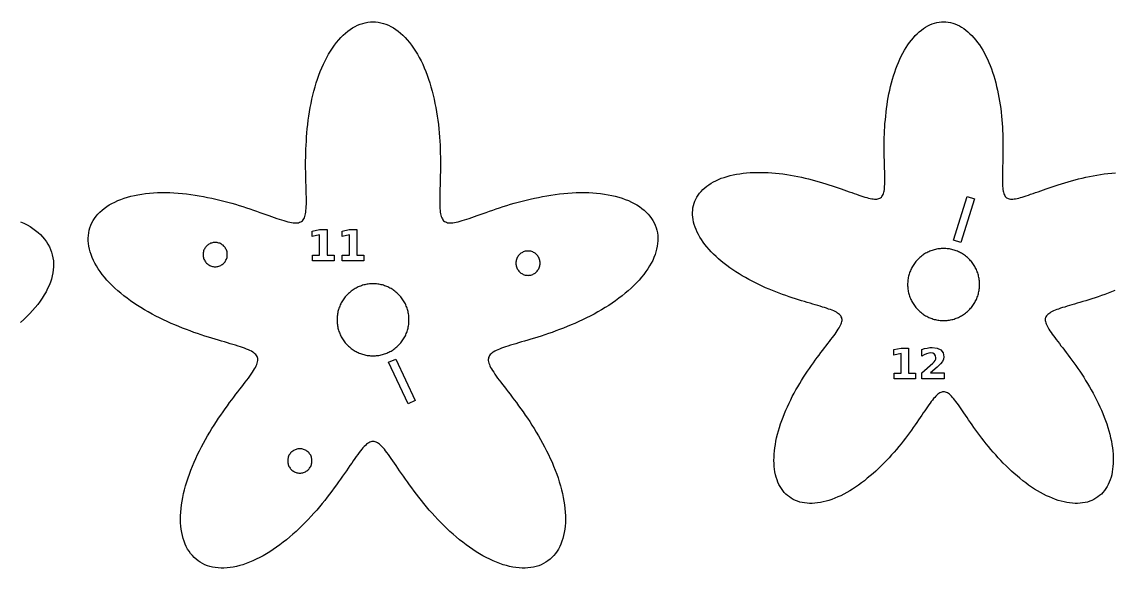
# Model space of a CAD drawing. Header units: millimetres. Extents: x 0 to 479, y 10 to 280.
# Drawn here: x 248.2 to 374.2, y 97.9 to 160.9 of the extents above; entities that cross this region are included whole.
import ezdxf

# ---------------------------------------------------------------- set-up
doc = ezdxf.new("R2010")
doc.units = ezdxf.units.MM
doc.layers.add('CUT', color=1, linetype='Continuous')
doc.layers.add('ENGRAVE', color=7, linetype='Continuous')

msp = doc.modelspace()

# ---------------------------------------------------------------- linework, layer by layer
at = {"layer": 'CUT'}
for points in [[(311.97, 126.12), (311.53, 125.93), (311.09, 125.74), (310.64, 125.57), (310.2, 125.4), (309.77, 125.24), (309.34, 125.08), (308.91, 124.93), (308.49, 124.79), (308.08, 124.66), (307.68, 124.53), (307.29, 124.41), (306.9, 124.29), (306.53, 124.18), (306.16, 124.07), (305.81, 123.97), (305.47, 123.87), (305.15, 123.77), (304.83, 123.68), (304.54, 123.59), (304.25, 123.5), (303.98, 123.41), (303.73, 123.33), (303.5, 123.24), (303.28, 123.16), (303.07, 123.07), (302.89, 122.99), (302.72, 122.9), (302.56, 122.81), (302.43, 122.71), (302.31, 122.62), (302.21, 122.52), (302.13, 122.42), (302.07, 122.31), (302.02, 122.19), (301.99, 122.07), (301.98, 121.95), (301.98, 121.82), (302.01, 121.68), (302.04, 121.53), (302.1, 121.38), (302.17, 121.21), (302.25, 121.04), (302.35, 120.86), (302.47, 120.68), (302.6, 120.48), (302.74, 120.27), (302.89, 120.05), (303.06, 119.82), (303.24, 119.59), (303.42, 119.34), (303.62, 119.08), (303.83, 118.81), (304.05, 118.53), (304.27, 118.24), (304.5, 117.94), (304.74, 117.63), (304.98, 117.31), (305.23, 116.98), (305.48, 116.63), (305.73, 116.28), (305.99, 115.92), (306.24, 115.55), (306.5, 115.18), (306.76, 114.79), (307.01, 114.39), (307.27, 113.99), (307.52, 113.58), (307.76, 113.17), (308.01, 112.74), (308.24, 112.31), (308.48, 111.88), (308.7, 111.44), (308.92, 111), (309.13, 110.56), (309.33, 110.11), (309.52, 109.66), (309.7, 109.2), (309.87, 108.75), (310.02, 108.3), (310.17, 107.85), (310.3, 107.4), (310.43, 106.95), (310.53, 106.51), (310.63, 106.06), (310.71, 105.63), (310.77, 105.2), (310.82, 104.77), (310.86, 104.35), (310.88, 103.94), (310.88, 103.54), (310.87, 103.14), (310.85, 102.76), (310.8, 102.39), (310.75, 102.02), (310.67, 101.67), (310.58, 101.33), (310.48, 101.01), (310.36, 100.69), (310.22, 100.4), (310.07, 100.11), (309.91, 99.85), (309.73, 99.59), (309.53, 99.36), (309.32, 99.14), (309.1, 98.94), (308.86, 98.75), (308.62, 98.58), (308.35, 98.43), (308.08, 98.3), (307.8, 98.19), (307.5, 98.1), (307.19, 98.02), (306.88, 97.97), (306.55, 97.93), (306.22, 97.91), (305.88, 97.91), (305.53, 97.93), (305.17, 97.97), (304.81, 98.03), (304.44, 98.1), (304.07, 98.2), (303.69, 98.31), (303.31, 98.44), (302.92, 98.59), (302.53, 98.75), (302.14, 98.93), (301.75, 99.12), (301.36, 99.33), (300.97, 99.56), (300.58, 99.8), (300.19, 100.05), (299.81, 100.32), (299.42, 100.6), (299.04, 100.89), (298.66, 101.19), (298.29, 101.5), (297.92, 101.82), (297.56, 102.15), (297.2, 102.49), (296.84, 102.83), (296.5, 103.18), (296.16, 103.53), (295.82, 103.89), (295.49, 104.25), (295.17, 104.61), (294.86, 104.98), (294.56, 105.35), (294.26, 105.71), (293.97, 106.07), (293.69, 106.44), (293.42, 106.79), (293.16, 107.15), (292.9, 107.5), (292.66, 107.84), (292.42, 108.18), (292.19, 108.51), (291.96, 108.83), (291.75, 109.14), (291.54, 109.45), (291.34, 109.74), (291.15, 110.02), (290.97, 110.29), (290.79, 110.54), (290.62, 110.78), (290.45, 111.01), (290.29, 111.23), (290.14, 111.43), (289.99, 111.61), (289.84, 111.78), (289.7, 111.93), (289.57, 112.06), (289.44, 112.18), (289.31, 112.28), (289.18, 112.36), (289.05, 112.42), (288.93, 112.47), (288.81, 112.49), (288.68, 112.5), (288.56, 112.49), (288.44, 112.47), (288.31, 112.42), (288.19, 112.36), (288.06, 112.28), (287.93, 112.18), (287.8, 112.06), (287.66, 111.93), (287.52, 111.78), (287.38, 111.61), (287.23, 111.43), (287.08, 111.23), (286.92, 111.01), (286.75, 110.78), (286.58, 110.54), (286.4, 110.29), (286.22, 110.02), (286.02, 109.74), (285.83, 109.45), (285.62, 109.14), (285.4, 108.83), (285.18, 108.51), (284.95, 108.18), (284.71, 107.84), (284.47, 107.5), (284.21, 107.15), (283.95, 106.79), (283.67, 106.44), (283.39, 106.07), (283.11, 105.71), (282.81, 105.35), (282.51, 104.98), (282.19, 104.61), (281.87, 104.25), (281.55, 103.89), (281.21, 103.53), (280.87, 103.18), (280.52, 102.83), (280.17, 102.49), (279.81, 102.15), (279.45, 101.82), (279.08, 101.5), (278.7, 101.19), (278.33, 100.89), (277.94, 100.6), (277.56, 100.32), (277.17, 100.05), (276.78, 99.8), (276.39, 99.56), (276, 99.33), (275.61, 99.12), (275.22, 98.93), (274.83, 98.75), (274.45, 98.59), (274.06, 98.44), (273.68, 98.31), (273.3, 98.2), (272.93, 98.1), (272.56, 98.03), (272.2, 97.97), (271.84, 97.93), (271.49, 97.91), (271.15, 97.91), (270.81, 97.93), (270.49, 97.97), (270.17, 98.02), (269.87, 98.1), (269.57, 98.19), (269.29, 98.3), (269.01, 98.43), (268.75, 98.58), (268.5, 98.75), (268.27, 98.94), (268.04, 99.14), (267.84, 99.36), (267.64, 99.59), (267.46, 99.85), (267.3, 100.11), (267.14, 100.4), (267.01, 100.69), (266.89, 101.01), (266.78, 101.33), (266.69, 101.67), (266.62, 102.02), (266.56, 102.39), (266.52, 102.76), (266.49, 103.14), (266.48, 103.54), (266.49, 103.94), (266.51, 104.35), (266.55, 104.77), (266.6, 105.2), (266.66, 105.63), (266.74, 106.06), (266.83, 106.51), (266.94, 106.95), (267.06, 107.4), (267.2, 107.85), (267.34, 108.3), (267.5, 108.75), (267.67, 109.2), (267.85, 109.66), (268.04, 110.11), (268.24, 110.56), (268.45, 111), (268.67, 111.44), (268.89, 111.88), (269.12, 112.31), (269.36, 112.74), (269.6, 113.17), (269.85, 113.58), (270.1, 113.99), (270.35, 114.39), (270.61, 114.79), (270.87, 115.18), (271.12, 115.55), (271.38, 115.92), (271.64, 116.28), (271.89, 116.63), (272.14, 116.98), (272.39, 117.31), (272.63, 117.63), (272.87, 117.94), (273.1, 118.24), (273.32, 118.53), (273.54, 118.81), (273.75, 119.08), (273.94, 119.34), (274.13, 119.59), (274.31, 119.82), (274.48, 120.05), (274.63, 120.27), (274.77, 120.48), (274.9, 120.68), (275.01, 120.86), (275.11, 121.04), (275.2, 121.21), (275.27, 121.38), (275.32, 121.53), (275.36, 121.68), (275.38, 121.82), (275.39, 121.95), (275.38, 122.07), (275.35, 122.19), (275.3, 122.31), (275.24, 122.42), (275.15, 122.52), (275.06, 122.62), (274.94, 122.71), (274.8, 122.81), (274.65, 122.9), (274.48, 122.99), (274.3, 123.07), (274.09, 123.16), (273.87, 123.24), (273.64, 123.33), (273.38, 123.41), (273.12, 123.5), (272.83, 123.59), (272.53, 123.68), (272.22, 123.77), (271.9, 123.87), (271.56, 123.97), (271.2, 124.07), (270.84, 124.18), (270.47, 124.29), (270.08, 124.41), (269.69, 124.53), (269.28, 124.66), (268.87, 124.79), (268.45, 124.93), (268.03, 125.08), (267.6, 125.24), (267.16, 125.4), (266.72, 125.57), (266.28, 125.74), (265.84, 125.93), (265.39, 126.12), (264.95, 126.32), (264.51, 126.53), (264.06, 126.74), (263.62, 126.96), (263.19, 127.19), (262.76, 127.43), (262.33, 127.68), (261.91, 127.93), (261.5, 128.19), (261.1, 128.46), (260.71, 128.73), (260.32, 129.01), (259.95, 129.29), (259.59, 129.58), (259.24, 129.88), (258.9, 130.18), (258.58, 130.49), (258.28, 130.8), (257.99, 131.11), (257.71, 131.43), (257.45, 131.75), (257.21, 132.08), (256.99, 132.4), (256.78, 132.73), (256.6, 133.05), (256.43, 133.38), (256.28, 133.71), (256.16, 134.04), (256.05, 134.36), (255.96, 134.68), (255.9, 135.01), (255.85, 135.32), (255.83, 135.64), (255.83, 135.95), (255.85, 136.25), (255.89, 136.55), (255.95, 136.85), (256.03, 137.14), (256.13, 137.42), (256.26, 137.69), (256.4, 137.96), (256.57, 138.22), (256.75, 138.47), (256.95, 138.71), (257.18, 138.94), (257.42, 139.16), (257.68, 139.37), (257.96, 139.57), (258.25, 139.76), (258.56, 139.94), (258.89, 140.1), (259.23, 140.26), (259.59, 140.4), (259.96, 140.54), (260.35, 140.66), (260.74, 140.76), (261.15, 140.86), (261.57, 140.94), (262, 141.01), (262.44, 141.07), (262.89, 141.12), (263.35, 141.15), (263.81, 141.18), (264.28, 141.19), (264.75, 141.19), (265.23, 141.18), (265.72, 141.16), (266.2, 141.13), (266.69, 141.08), (267.18, 141.03), (267.67, 140.97), (268.15, 140.9), (268.64, 140.82), (269.12, 140.74), (269.6, 140.64), (270.08, 140.54), (270.55, 140.44), (271.02, 140.33), (271.48, 140.21), (271.94, 140.09), (272.38, 139.96), (272.82, 139.84), (273.25, 139.71), (273.68, 139.57), (274.09, 139.44), (274.49, 139.31), (274.88, 139.17), (275.26, 139.04), (275.63, 138.91), (275.99, 138.79), (276.33, 138.66), (276.66, 138.55), (276.98, 138.43), (277.29, 138.32), (277.59, 138.22), (277.87, 138.13), (278.14, 138.04), (278.39, 137.96), (278.63, 137.89), (278.86, 137.83), (279.07, 137.78), (279.28, 137.74), (279.46, 137.71), (279.64, 137.69), (279.8, 137.69), (279.96, 137.7), (280.09, 137.72), (280.22, 137.76), (280.34, 137.81), (280.44, 137.87), (280.53, 137.95), (280.62, 138.05), (280.69, 138.16), (280.76, 138.28), (280.81, 138.42), (280.86, 138.58), (280.9, 138.75), (280.93, 138.94), (280.95, 139.14), (280.97, 139.36), (280.98, 139.6), (280.99, 139.85), (281, 140.12), (280.99, 140.4), (280.99, 140.69), (280.98, 141.01), (280.98, 141.33), (280.97, 141.67), (280.96, 142.02), (280.95, 142.39), (280.94, 142.77), (280.93, 143.16), (280.92, 143.56), (280.91, 143.98), (280.91, 144.4), (280.91, 144.83), (280.92, 145.27), (280.93, 145.72), (280.94, 146.18), (280.96, 146.65), (280.99, 147.11), (281.02, 147.59), (281.06, 148.07), (281.1, 148.55), (281.15, 149.04), (281.21, 149.52), (281.28, 150.01), (281.36, 150.49), (281.44, 150.98), (281.53, 151.46), (281.64, 151.94), (281.75, 152.42), (281.87, 152.89), (281.99, 153.36), (282.13, 153.82), (282.28, 154.27), (282.44, 154.71), (282.6, 155.14), (282.78, 155.57), (282.96, 155.98), (283.15, 156.38), (283.35, 156.77), (283.56, 157.14), (283.78, 157.5), (284, 157.84), (284.24, 158.17), (284.48, 158.49), (284.72, 158.78), (284.98, 159.06), (285.24, 159.32), (285.5, 159.56), (285.77, 159.78), (286.05, 159.98), (286.33, 160.17), (286.62, 160.33), (286.91, 160.47), (287.2, 160.59), (287.49, 160.68), (287.79, 160.76), (288.09, 160.82), (288.38, 160.85), (288.68, 160.86), (288.98, 160.85), (289.28, 160.82), (289.58, 160.76), (289.88, 160.68), (290.17, 160.59), (290.46, 160.47), (290.75, 160.33), (291.04, 160.17), (291.32, 159.98), (291.59, 159.78), (291.86, 159.56), (292.13, 159.32), (292.39, 159.06), (292.64, 158.78), (292.89, 158.49), (293.13, 158.17), (293.36, 157.84), (293.59, 157.5), (293.81, 157.14), (294.02, 156.77), (294.22, 156.38), (294.41, 155.98), (294.59, 155.57), (294.77, 155.14), (294.93, 154.71), (295.09, 154.27), (295.24, 153.82), (295.37, 153.36), (295.5, 152.89), (295.62, 152.42), (295.73, 151.94), (295.83, 151.46), (295.93, 150.98), (296.01, 150.49), (296.09, 150.01), (296.16, 149.52), (296.22, 149.04), (296.27, 148.55), (296.31, 148.07), (296.35, 147.59), (296.38, 147.11), (296.41, 146.65), (296.43, 146.18), (296.44, 145.72), (296.45, 145.27), (296.45, 144.83), (296.46, 144.4), (296.45, 143.98), (296.45, 143.56), (296.44, 143.16), (296.43, 142.77), (296.42, 142.39), (296.41, 142.02), (296.4, 141.67), (296.39, 141.33), (296.38, 141.01), (296.38, 140.69), (296.37, 140.4), (296.37, 140.12), (296.38, 139.85), (296.38, 139.6), (296.4, 139.36), (296.42, 139.14), (296.44, 138.94), (296.47, 138.75), (296.51, 138.58), (296.56, 138.42), (296.61, 138.28), (296.68, 138.16), (296.75, 138.05), (296.83, 137.95), (296.93, 137.87), (297.03, 137.81), (297.15, 137.76), (297.27, 137.72), (297.41, 137.7), (297.56, 137.69), (297.73, 137.69), (297.9, 137.71), (298.09, 137.74), (298.29, 137.78), (298.51, 137.83), (298.74, 137.89), (298.98, 137.96), (299.23, 138.04), (299.5, 138.13), (299.78, 138.22), (300.08, 138.32), (300.38, 138.43), (300.7, 138.55), (301.04, 138.66), (301.38, 138.79), (301.74, 138.91), (302.11, 139.04), (302.49, 139.17), (302.88, 139.31), (303.28, 139.44), (303.69, 139.57), (304.11, 139.71), (304.55, 139.84), (304.98, 139.96), (305.43, 140.09), (305.89, 140.21), (306.35, 140.33), (306.81, 140.44), (307.29, 140.54), (307.76, 140.64), (308.24, 140.74), (308.73, 140.82), (309.21, 140.9), (309.7, 140.97), (310.19, 141.03), (310.68, 141.08), (311.17, 141.13), (311.65, 141.16), (312.13, 141.18), (312.61, 141.19), (313.09, 141.19), (313.56, 141.18), (314.02, 141.15), (314.48, 141.12), (314.93, 141.07), (315.37, 141.01), (315.8, 140.94), (316.22, 140.86), (316.63, 140.76), (317.02, 140.66), (317.41, 140.54), (317.78, 140.4), (318.14, 140.26), (318.48, 140.1), (318.81, 139.94), (319.12, 139.76), (319.41, 139.57), (319.69, 139.37), (319.95, 139.16), (320.19, 138.94), (320.41, 138.71), (320.62, 138.47), (320.8, 138.22), (320.97, 137.96), (321.11, 137.69), (321.23, 137.42), (321.34, 137.14), (321.42, 136.85), (321.48, 136.55), (321.52, 136.25), (321.54, 135.95), (321.54, 135.64), (321.51, 135.32), (321.47, 135.01), (321.4, 134.68), (321.32, 134.36), (321.21, 134.04), (321.08, 133.71), (320.94, 133.38), (320.77, 133.05), (320.58, 132.73), (320.38, 132.4), (320.16, 132.08), (319.92, 131.75), (319.66, 131.43), (319.38, 131.11), (319.09, 130.8), (318.78, 130.49), (318.46, 130.18), (318.13, 129.88), (317.78, 129.58), (317.42, 129.29), (317.05, 129.01), (316.66, 128.73), (316.27, 128.46), (315.87, 128.19), (315.45, 127.93), (315.04, 127.68), (314.61, 127.43), (314.18, 127.19), (313.74, 126.96), (313.3, 126.74), (312.86, 126.53), (312.42, 126.32), (311.97, 126.12)], [(271.87, 133.93), (271.87, 134.04), (271.87, 134.15), (271.86, 134.26), (271.84, 134.37), (271.81, 134.48), (271.77, 134.58), (271.72, 134.68), (271.67, 134.77), (271.61, 134.87), (271.54, 134.95), (271.46, 135.03), (271.38, 135.11), (271.3, 135.18), (271.21, 135.24), (271.11, 135.29), (271.01, 135.34), (270.91, 135.37), (270.8, 135.4), (270.69, 135.43), (270.58, 135.44), (270.47, 135.44), (270.36, 135.44), (270.26, 135.43), (270.15, 135.4), (270.04, 135.37), (269.94, 135.34), (269.84, 135.29), (269.74, 135.24), (269.65, 135.18), (269.57, 135.11), (269.48, 135.03), (269.41, 134.95), (269.34, 134.87), (269.28, 134.77), (269.23, 134.68), (269.18, 134.58), (269.14, 134.48), (269.11, 134.37), (269.09, 134.26), (269.08, 134.15), (269.07, 134.04), (269.08, 133.93), (269.09, 133.82), (269.11, 133.72), (269.14, 133.61), (269.18, 133.51), (269.23, 133.41), (269.28, 133.31), (269.34, 133.22), (269.41, 133.13), (269.48, 133.05), (269.57, 132.98), (269.65, 132.91), (269.74, 132.85), (269.84, 132.8), (269.94, 132.75), (270.04, 132.71), (270.15, 132.68), (270.26, 132.66), (270.36, 132.65), (270.47, 132.64), (270.58, 132.65), (270.69, 132.66), (270.8, 132.68), (270.91, 132.71), (271.01, 132.75), (271.11, 132.8), (271.21, 132.85), (271.3, 132.91), (271.38, 132.98), (271.46, 133.05), (271.54, 133.13), (271.61, 133.22), (271.67, 133.31), (271.72, 133.41), (271.77, 133.51), (271.81, 133.61), (271.84, 133.72), (271.86, 133.82), (271.87, 133.93)], [(307.96, 132.94), (307.96, 133.05), (307.96, 133.16), (307.94, 133.27), (307.92, 133.38), (307.89, 133.49), (307.85, 133.59), (307.81, 133.69), (307.75, 133.79), (307.69, 133.88), (307.62, 133.96), (307.55, 134.04), (307.47, 134.12), (307.38, 134.19), (307.29, 134.25), (307.2, 134.3), (307.1, 134.35), (306.99, 134.39), (306.89, 134.42), (306.78, 134.44), (306.67, 134.45), (306.56, 134.45), (306.45, 134.45), (306.34, 134.44), (306.23, 134.42), (306.13, 134.39), (306.02, 134.35), (305.92, 134.3), (305.83, 134.25), (305.74, 134.19), (305.65, 134.12), (305.57, 134.04), (305.5, 133.96), (305.43, 133.88), (305.37, 133.79), (305.31, 133.69), (305.27, 133.59), (305.23, 133.49), (305.2, 133.38), (305.18, 133.27), (305.16, 133.16), (305.16, 133.05), (305.16, 132.94), (305.18, 132.84), (305.2, 132.73), (305.23, 132.62), (305.27, 132.52), (305.31, 132.42), (305.37, 132.32), (305.43, 132.23), (305.5, 132.15), (305.57, 132.06), (305.65, 131.99), (305.74, 131.92), (305.83, 131.86), (305.92, 131.81), (306.02, 131.76), (306.13, 131.72), (306.23, 131.69), (306.34, 131.67), (306.45, 131.66), (306.56, 131.65), (306.67, 131.66), (306.78, 131.67), (306.89, 131.69), (306.99, 131.72), (307.1, 131.76), (307.2, 131.81), (307.29, 131.86), (307.38, 131.92), (307.47, 131.99), (307.55, 132.06), (307.62, 132.15), (307.69, 132.23), (307.75, 132.32), (307.81, 132.42), (307.85, 132.52), (307.89, 132.62), (307.92, 132.73), (307.94, 132.84), (307.96, 132.94)], [(358.65, 130.73), (358.64, 130.86), (358.63, 131), (358.62, 131.13), (358.6, 131.27), (358.57, 131.4), (358.54, 131.54), (358.51, 131.67), (358.47, 131.8), (358.43, 131.93), (358.39, 132.05), (358.34, 132.18), (358.28, 132.31), (358.22, 132.43), (358.16, 132.55), (358.1, 132.67), (358.03, 132.78), (357.95, 132.9), (357.88, 133.01), (357.79, 133.12), (357.71, 133.23), (357.62, 133.33), (357.53, 133.43), (357.44, 133.53), (357.34, 133.62), (357.24, 133.71), (357.14, 133.8), (357.03, 133.89), (356.92, 133.97), (356.81, 134.04), (356.69, 134.12), (356.58, 134.19), (356.46, 134.25), (356.34, 134.32), (356.22, 134.37), (356.09, 134.43), (355.96, 134.48), (355.84, 134.52), (355.71, 134.56), (355.58, 134.6), (355.44, 134.63), (355.31, 134.66), (355.18, 134.69), (355.04, 134.71), (354.91, 134.72), (354.77, 134.73), (354.64, 134.74), (354.5, 134.74), (354.37, 134.74), (354.23, 134.73), (354.1, 134.72), (353.96, 134.71), (353.83, 134.69), (353.69, 134.66), (353.56, 134.63), (353.43, 134.6), (353.3, 134.56), (353.17, 134.52), (353.04, 134.48), (352.91, 134.43), (352.79, 134.37), (352.67, 134.32), (352.55, 134.25), (352.43, 134.19), (352.31, 134.12), (352.2, 134.04), (352.09, 133.97), (351.98, 133.89), (351.87, 133.8), (351.77, 133.71), (351.67, 133.62), (351.57, 133.53), (351.47, 133.43), (351.38, 133.33), (351.29, 133.23), (351.21, 133.12), (351.13, 133.01), (351.05, 132.9), (350.98, 132.78), (350.91, 132.67), (350.84, 132.55), (350.78, 132.43), (350.72, 132.31), (350.67, 132.18), (350.62, 132.05), (350.57, 131.93), (350.53, 131.8), (350.49, 131.67), (350.46, 131.54), (350.43, 131.4), (350.41, 131.27), (350.39, 131.13), (350.37, 131), (350.36, 130.86), (350.35, 130.73), (350.35, 130.59), (350.35, 130.46), (350.36, 130.32), (350.37, 130.19), (350.39, 130.05), (350.41, 129.92), (350.43, 129.78), (350.46, 129.65), (350.49, 129.52), (350.53, 129.39), (350.57, 129.26), (350.62, 129.13), (350.67, 129), (350.72, 128.88), (350.78, 128.76), (350.84, 128.64), (350.91, 128.52), (350.98, 128.4), (351.05, 128.29), (351.13, 128.18), (351.21, 128.07), (351.29, 127.96), (351.38, 127.86), (351.47, 127.76), (351.57, 127.66), (351.67, 127.56), (351.77, 127.47), (351.87, 127.39), (351.98, 127.3), (352.09, 127.22), (352.2, 127.14), (352.31, 127.07), (352.43, 127), (352.55, 126.93), (352.67, 126.87), (352.79, 126.81), (352.91, 126.76), (353.04, 126.71), (353.17, 126.66), (353.3, 126.62), (353.43, 126.58), (353.56, 126.55), (353.69, 126.52), (353.83, 126.5), (353.96, 126.48), (354.1, 126.46), (354.23, 126.45), (354.37, 126.45), (354.5, 126.44), (354.64, 126.45), (354.77, 126.45), (354.91, 126.46), (355.04, 126.48), (355.18, 126.5), (355.31, 126.52), (355.44, 126.55), (355.58, 126.58), (355.71, 126.62), (355.84, 126.66), (355.96, 126.71), (356.09, 126.76), (356.22, 126.81), (356.34, 126.87), (356.46, 126.93), (356.58, 127), (356.69, 127.07), (356.81, 127.14), (356.92, 127.22), (357.03, 127.3), (357.14, 127.39), (357.24, 127.47), (357.34, 127.56), (357.44, 127.66), (357.53, 127.76), (357.62, 127.86), (357.71, 127.96), (357.79, 128.07), (357.88, 128.18), (357.95, 128.29), (358.03, 128.4), (358.1, 128.52), (358.16, 128.64), (358.22, 128.76), (358.28, 128.88), (358.34, 129), (358.39, 129.13), (358.43, 129.26), (358.47, 129.39), (358.51, 129.52), (358.54, 129.65), (358.57, 129.78), (358.6, 129.92), (358.62, 130.05), (358.63, 130.19), (358.64, 130.32), (358.65, 130.46), (358.65, 130.59), (358.65, 130.73)], [(292.83, 126.8), (292.81, 126.93), (292.8, 127.07), (292.78, 127.2), (292.75, 127.34), (292.73, 127.47), (292.69, 127.6), (292.66, 127.73), (292.61, 127.86), (292.57, 127.99), (292.52, 128.11), (292.46, 128.24), (292.41, 128.36), (292.34, 128.48), (292.28, 128.6), (292.21, 128.72), (292.13, 128.83), (292.06, 128.94), (291.98, 129.05), (291.89, 129.16), (291.8, 129.26), (291.71, 129.36), (291.62, 129.46), (291.52, 129.56), (291.42, 129.65), (291.32, 129.73), (291.21, 129.82), (291.1, 129.9), (290.99, 129.98), (290.88, 130.05), (290.76, 130.12), (290.64, 130.19), (290.52, 130.25), (290.4, 130.31), (290.27, 130.36), (290.15, 130.41), (290.02, 130.46), (289.89, 130.5), (289.76, 130.54), (289.63, 130.57), (289.49, 130.6), (289.36, 130.62), (289.23, 130.64), (289.09, 130.66), (288.96, 130.67), (288.82, 130.67), (288.68, 130.68), (288.55, 130.67), (288.41, 130.67), (288.28, 130.66), (288.14, 130.64), (288.01, 130.62), (287.87, 130.6), (287.74, 130.57), (287.61, 130.54), (287.48, 130.5), (287.35, 130.46), (287.22, 130.41), (287.1, 130.36), (286.97, 130.31), (286.85, 130.25), (286.73, 130.19), (286.61, 130.12), (286.49, 130.05), (286.38, 129.98), (286.27, 129.9), (286.16, 129.82), (286.05, 129.73), (285.95, 129.65), (285.85, 129.56), (285.75, 129.46), (285.65, 129.36), (285.56, 129.26), (285.48, 129.16), (285.39, 129.05), (285.31, 128.94), (285.23, 128.83), (285.16, 128.72), (285.09, 128.6), (285.02, 128.48), (284.96, 128.36), (284.9, 128.24), (284.85, 128.11), (284.8, 127.99), (284.75, 127.86), (284.71, 127.73), (284.68, 127.6), (284.64, 127.47), (284.61, 127.34), (284.59, 127.2), (284.57, 127.07), (284.55, 126.93), (284.54, 126.8), (284.54, 126.66), (284.53, 126.53), (284.54, 126.39), (284.54, 126.25), (284.55, 126.12), (284.57, 125.98), (284.59, 125.85), (284.61, 125.72), (284.64, 125.58), (284.68, 125.45), (284.71, 125.32), (284.75, 125.19), (284.8, 125.06), (284.85, 124.94), (284.9, 124.81), (284.96, 124.69), (285.02, 124.57), (285.09, 124.45), (285.16, 124.33), (285.23, 124.22), (285.31, 124.11), (285.39, 124), (285.48, 123.89), (285.56, 123.79), (285.65, 123.69), (285.75, 123.59), (285.85, 123.5), (285.95, 123.41), (286.05, 123.32), (286.16, 123.23), (286.27, 123.15), (286.38, 123.08), (286.49, 123), (286.61, 122.93), (286.73, 122.87), (286.85, 122.8), (286.97, 122.75), (287.1, 122.69), (287.22, 122.64), (287.35, 122.6), (287.48, 122.56), (287.61, 122.52), (287.74, 122.48), (287.87, 122.46), (288.01, 122.43), (288.14, 122.41), (288.28, 122.4), (288.41, 122.39), (288.55, 122.38), (288.68, 122.38), (288.82, 122.38), (288.96, 122.39), (289.09, 122.4), (289.23, 122.41), (289.36, 122.43), (289.49, 122.46), (289.63, 122.48), (289.76, 122.52), (289.89, 122.56), (290.02, 122.6), (290.15, 122.64), (290.27, 122.69), (290.4, 122.75), (290.52, 122.8), (290.64, 122.87), (290.76, 122.93), (290.88, 123), (290.99, 123.08), (291.1, 123.15), (291.21, 123.23), (291.32, 123.32), (291.42, 123.41), (291.52, 123.5), (291.62, 123.59), (291.71, 123.69), (291.8, 123.79), (291.89, 123.89), (291.98, 124), (292.06, 124.11), (292.13, 124.22), (292.21, 124.33), (292.28, 124.45), (292.34, 124.57), (292.41, 124.69), (292.46, 124.81), (292.52, 124.94), (292.57, 125.06), (292.61, 125.19), (292.66, 125.32), (292.69, 125.45), (292.73, 125.58), (292.75, 125.72), (292.78, 125.85), (292.8, 125.98), (292.81, 126.12), (292.83, 126.25), (292.83, 126.39), (292.83, 126.53), (292.83, 126.66), (292.83, 126.8)], [(281.64, 110.27), (281.64, 110.38), (281.62, 110.49), (281.6, 110.6), (281.57, 110.7), (281.53, 110.81), (281.49, 110.91), (281.43, 111), (281.37, 111.09), (281.31, 111.18), (281.23, 111.26), (281.15, 111.33), (281.06, 111.4), (280.97, 111.46), (280.88, 111.52), (280.78, 111.56), (280.67, 111.6), (280.57, 111.63), (280.46, 111.65), (280.35, 111.67), (280.24, 111.67), (280.13, 111.67), (280.02, 111.65), (279.91, 111.63), (279.81, 111.6), (279.71, 111.56), (279.61, 111.52), (279.51, 111.46), (279.42, 111.4), (279.33, 111.33), (279.25, 111.26), (279.18, 111.18), (279.11, 111.09), (279.05, 111), (278.99, 110.91), (278.95, 110.81), (278.91, 110.7), (278.88, 110.6), (278.86, 110.49), (278.85, 110.38), (278.84, 110.27), (278.85, 110.16), (278.86, 110.05), (278.88, 109.94), (278.91, 109.84), (278.95, 109.73), (278.99, 109.63), (279.05, 109.54), (279.11, 109.45), (279.18, 109.36), (279.25, 109.28), (279.33, 109.21), (279.42, 109.14), (279.51, 109.08), (279.61, 109.02), (279.71, 108.98), (279.81, 108.94), (279.91, 108.91), (280.02, 108.89), (280.13, 108.87), (280.24, 108.87), (280.35, 108.87), (280.46, 108.89), (280.57, 108.91), (280.67, 108.94), (280.78, 108.98), (280.88, 109.02), (280.97, 109.08), (281.06, 109.14), (281.15, 109.21), (281.23, 109.28), (281.31, 109.36), (281.37, 109.45), (281.43, 109.54), (281.49, 109.63), (281.53, 109.73), (281.57, 109.84), (281.6, 109.94), (281.62, 110.05), (281.64, 110.16), (281.64, 110.27)]]:
    msp.add_lwpolyline(points, close=True, dxfattribs=at)
for points in [[(374.25, 129.9), (373.86, 129.75), (373.47, 129.6), (373.09, 129.46), (372.71, 129.32), (372.34, 129.19), (371.97, 129.07), (371.6, 128.95), (371.25, 128.83), (370.9, 128.72), (370.56, 128.62), (370.23, 128.52), (369.91, 128.43), (369.6, 128.34), (369.3, 128.25), (369.01, 128.16), (368.74, 128.08), (368.48, 128), (368.23, 127.93), (367.99, 127.85), (367.77, 127.77), (367.56, 127.7), (367.37, 127.62), (367.19, 127.55), (367.02, 127.47), (366.87, 127.39), (366.74, 127.31), (366.62, 127.23), (366.52, 127.15), (366.43, 127.06), (366.36, 126.97), (366.3, 126.87), (366.26, 126.77), (366.23, 126.67), (366.22, 126.56), (366.23, 126.44), (366.25, 126.32), (366.28, 126.19), (366.33, 126.05), (366.39, 125.91), (366.47, 125.76), (366.55, 125.6), (366.65, 125.43), (366.77, 125.26), (366.89, 125.08), (367.03, 124.89), (367.17, 124.68), (367.33, 124.47), (367.5, 124.26), (367.67, 124.03), (367.85, 123.79), (368.04, 123.54), (368.24, 123.29), (368.44, 123.02), (368.65, 122.75), (368.87, 122.47), (369.08, 122.17), (369.31, 121.87), (369.53, 121.56), (369.76, 121.25), (369.98, 120.92), (370.21, 120.59), (370.44, 120.25), (370.66, 119.9), (370.88, 119.54), (371.11, 119.18), (371.32, 118.82), (371.54, 118.44), (371.75, 118.06), (371.95, 117.68), (372.15, 117.3), (372.34, 116.91), (372.52, 116.51), (372.7, 116.12), (372.87, 115.72), (373.03, 115.32), (373.18, 114.92), (373.32, 114.53), (373.44, 114.13), (373.56, 113.73), (373.67, 113.34), (373.76, 112.94), (373.85, 112.55), (373.92, 112.17), (373.97, 111.79), (374.02, 111.41), (374.05, 111.05), (374.07, 110.68), (374.07, 110.33), (374.06, 109.98), (374.04, 109.64), (374, 109.31), (373.95, 108.99), (373.89, 108.68), (373.81, 108.38), (373.72, 108.1), (373.61, 107.82), (373.49, 107.56), (373.36, 107.31), (373.21, 107.07), (373.05, 106.85), (372.88, 106.64), (372.7, 106.45), (372.5, 106.27), (372.29, 106.11), (372.07, 105.96), (371.84, 105.83), (371.6, 105.71), (371.35, 105.61), (371.09, 105.53), (370.82, 105.47), (370.54, 105.42), (370.26, 105.38), (369.96, 105.37), (369.66, 105.37), (369.35, 105.39), (369.04, 105.42), (368.72, 105.47), (368.39, 105.54), (368.06, 105.62), (367.73, 105.72), (367.39, 105.83), (367.05, 105.96), (366.71, 106.11), (366.37, 106.26), (366.02, 106.44), (365.68, 106.62), (365.34, 106.82), (364.99, 107.03), (364.65, 107.26), (364.31, 107.49), (363.97, 107.74), (363.63, 107.99), (363.3, 108.26), (362.97, 108.53), (362.65, 108.81), (362.32, 109.1), (362.01, 109.4), (361.7, 109.7), (361.39, 110.01), (361.09, 110.32), (360.79, 110.64), (360.51, 110.96), (360.22, 111.28), (359.95, 111.6), (359.68, 111.92), (359.42, 112.24), (359.17, 112.56), (358.92, 112.88), (358.68, 113.2), (358.45, 113.51), (358.22, 113.82), (358, 114.12), (357.79, 114.42), (357.59, 114.71), (357.39, 114.99), (357.2, 115.27), (357.02, 115.54), (356.85, 115.79), (356.68, 116.04), (356.51, 116.28), (356.36, 116.5), (356.21, 116.72), (356.06, 116.92), (355.92, 117.11), (355.78, 117.28), (355.65, 117.44), (355.53, 117.59), (355.4, 117.72), (355.28, 117.84), (355.17, 117.94), (355.05, 118.03), (354.94, 118.1), (354.83, 118.16), (354.72, 118.2), (354.61, 118.22), (354.5, 118.23), (354.39, 118.22), (354.29, 118.2), (354.18, 118.16), (354.07, 118.1), (353.95, 118.03), (353.84, 117.94), (353.72, 117.84), (353.6, 117.72), (353.48, 117.59), (353.35, 117.44), (353.22, 117.28), (353.08, 117.11), (352.94, 116.92), (352.8, 116.72), (352.65, 116.5), (352.49, 116.28), (352.33, 116.04), (352.16, 115.79), (351.98, 115.54), (351.8, 115.27), (351.61, 114.99), (351.42, 114.71), (351.21, 114.42), (351, 114.12), (350.78, 113.82), (350.56, 113.51), (350.33, 113.2), (350.09, 112.88), (349.84, 112.56), (349.59, 112.24), (349.32, 111.92), (349.06, 111.6), (348.78, 111.28), (348.5, 110.96), (348.21, 110.64), (347.92, 110.32), (347.62, 110.01), (347.31, 109.7), (347, 109.4), (346.68, 109.1), (346.36, 108.81), (346.03, 108.53), (345.7, 108.26), (345.37, 107.99), (345.03, 107.74), (344.7, 107.49), (344.35, 107.26), (344.01, 107.03), (343.67, 106.82), (343.32, 106.62), (342.98, 106.44), (342.64, 106.26), (342.29, 106.11), (341.95, 105.96), (341.61, 105.83), (341.28, 105.72), (340.94, 105.62), (340.61, 105.54), (340.29, 105.47), (339.97, 105.42), (339.65, 105.39), (339.35, 105.37), (339.04, 105.37), (338.75, 105.38), (338.46, 105.42), (338.18, 105.47), (337.91, 105.53), (337.65, 105.61), (337.4, 105.71), (337.16, 105.83), (336.93, 105.96), (336.71, 106.11), (336.5, 106.27), (336.31, 106.45), (336.12, 106.64), (335.95, 106.85), (335.79, 107.07), (335.65, 107.31), (335.51, 107.56), (335.39, 107.82), (335.29, 108.1), (335.2, 108.38), (335.12, 108.68), (335.05, 108.99), (335, 109.31), (334.96, 109.64), (334.94, 109.98), (334.93, 110.33), (334.94, 110.68), (334.95, 111.05), (334.99, 111.41), (335.03, 111.79), (335.09, 112.17), (335.16, 112.55), (335.24, 112.94), (335.34, 113.34), (335.44, 113.73), (335.56, 114.13), (335.69, 114.53), (335.83, 114.92), (335.98, 115.32), (336.14, 115.72), (336.31, 116.12), (336.48, 116.51), (336.67, 116.91), (336.86, 117.3), (337.05, 117.68), (337.26, 118.06), (337.47, 118.44), (337.68, 118.82), (337.9, 119.18), (338.12, 119.54), (338.34, 119.9), (338.57, 120.25), (338.8, 120.59), (339.02, 120.92), (339.25, 121.25), (339.48, 121.56), (339.7, 121.87), (339.92, 122.17), (340.14, 122.47), (340.35, 122.75), (340.56, 123.02), (340.76, 123.29), (340.96, 123.54), (341.15, 123.79), (341.33, 124.03), (341.51, 124.26), (341.67, 124.47), (341.83, 124.68), (341.98, 124.89), (342.11, 125.08), (342.24, 125.26), (342.35, 125.43), (342.45, 125.6), (342.54, 125.76), (342.61, 125.91), (342.68, 126.05), (342.72, 126.19), (342.76, 126.32), (342.78, 126.44), (342.78, 126.56), (342.77, 126.67), (342.75, 126.77), (342.7, 126.87), (342.65, 126.97), (342.58, 127.06), (342.49, 127.15), (342.39, 127.23), (342.27, 127.31), (342.13, 127.39), (341.98, 127.47), (341.82, 127.55), (341.64, 127.62), (341.45, 127.7), (341.24, 127.77), (341.01, 127.85), (340.78, 127.93), (340.53, 128), (340.27, 128.08), (339.99, 128.16), (339.7, 128.25), (339.4, 128.34), (339.09, 128.43), (338.77, 128.52), (338.44, 128.62), (338.1, 128.72), (337.76, 128.83), (337.4, 128.95), (337.04, 129.07), (336.67, 129.19), (336.29, 129.32), (335.91, 129.46), (335.53, 129.6), (335.14, 129.75), (334.75, 129.9), (334.36, 130.07), (333.97, 130.23), (333.58, 130.41), (333.19, 130.59), (332.8, 130.78), (332.41, 130.98), (332.03, 131.18), (331.65, 131.39), (331.27, 131.61), (330.9, 131.83), (330.54, 132.06), (330.19, 132.29), (329.84, 132.53), (329.5, 132.78), (329.17, 133.03), (328.85, 133.29), (328.55, 133.55), (328.25, 133.82), (327.97, 134.09), (327.7, 134.36), (327.44, 134.64), (327.2, 134.92), (326.97, 135.2), (326.76, 135.49), (326.56, 135.77), (326.38, 136.06), (326.22, 136.35), (326.07, 136.64), (325.94, 136.93), (325.83, 137.21), (325.73, 137.5), (325.66, 137.78), (325.6, 138.07), (325.56, 138.35), (325.54, 138.62), (325.54, 138.9), (325.56, 139.17), (325.59, 139.43), (325.64, 139.69), (325.72, 139.95), (325.81, 140.19), (325.92, 140.44), (326.04, 140.67), (326.19, 140.9), (326.35, 141.12), (326.53, 141.33), (326.73, 141.53), (326.94, 141.73), (327.17, 141.91), (327.41, 142.09), (327.67, 142.26), (327.95, 142.42), (328.24, 142.56), (328.54, 142.7), (328.85, 142.83), (329.18, 142.94), (329.52, 143.05), (329.87, 143.14), (330.23, 143.23), (330.6, 143.3), (330.98, 143.36), (331.37, 143.42), (331.76, 143.46), (332.17, 143.49), (332.58, 143.51), (332.99, 143.52), (333.41, 143.52), (333.83, 143.51), (334.26, 143.49), (334.68, 143.46), (335.11, 143.43), (335.54, 143.38), (335.97, 143.33), (336.4, 143.27), (336.83, 143.2), (337.26, 143.12), (337.68, 143.04), (338.1, 142.95), (338.52, 142.86), (338.93, 142.76), (339.34, 142.66), (339.74, 142.55), (340.13, 142.44), (340.52, 142.33), (340.9, 142.21), (341.27, 142.09), (341.63, 141.98), (341.99, 141.86), (342.33, 141.74), (342.67, 141.63), (342.99, 141.51), (343.31, 141.4), (343.61, 141.29), (343.91, 141.19), (344.19, 141.09), (344.46, 140.99), (344.72, 140.9), (344.97, 140.82), (345.2, 140.74), (345.43, 140.67), (345.64, 140.61), (345.84, 140.56), (346.03, 140.51), (346.21, 140.48), (346.38, 140.45), (346.53, 140.44), (346.67, 140.43), (346.81, 140.44), (346.93, 140.46), (347.04, 140.49), (347.14, 140.54), (347.24, 140.59), (347.32, 140.66), (347.39, 140.75), (347.46, 140.84), (347.51, 140.95), (347.56, 141.08), (347.6, 141.22), (347.64, 141.37), (347.67, 141.53), (347.69, 141.71), (347.7, 141.91), (347.71, 142.12), (347.72, 142.34), (347.72, 142.57), (347.72, 142.82), (347.72, 143.08), (347.72, 143.36), (347.71, 143.64), (347.7, 143.94), (347.69, 144.26), (347.68, 144.58), (347.67, 144.91), (347.66, 145.26), (347.66, 145.61), (347.65, 145.98), (347.65, 146.35), (347.65, 146.73), (347.66, 147.12), (347.66, 147.52), (347.68, 147.92), (347.69, 148.33), (347.72, 148.74), (347.74, 149.16), (347.78, 149.58), (347.82, 150.01), (347.86, 150.44), (347.92, 150.86), (347.98, 151.29), (348.04, 151.72), (348.12, 152.15), (348.2, 152.58), (348.29, 153), (348.39, 153.42), (348.49, 153.83), (348.61, 154.25), (348.73, 154.65), (348.86, 155.05), (348.99, 155.44), (349.14, 155.82), (349.29, 156.19), (349.46, 156.56), (349.62, 156.91), (349.8, 157.25), (349.99, 157.58), (350.18, 157.9), (350.38, 158.2), (350.58, 158.49), (350.79, 158.77), (351.01, 159.03), (351.23, 159.27), (351.46, 159.5), (351.7, 159.71), (351.94, 159.91), (352.18, 160.09), (352.43, 160.25), (352.68, 160.39), (352.93, 160.51), (353.19, 160.62), (353.45, 160.71), (353.71, 160.77), (353.97, 160.82), (354.24, 160.85), (354.5, 160.86), (354.77, 160.85), (355.03, 160.82), (355.29, 160.77), (355.55, 160.71), (355.81, 160.62), (356.07, 160.51), (356.32, 160.39), (356.58, 160.25), (356.82, 160.09), (357.07, 159.91), (357.31, 159.71), (357.54, 159.5), (357.77, 159.27), (357.99, 159.03), (358.21, 158.77), (358.42, 158.49), (358.63, 158.2), (358.83, 157.9), (359.02, 157.58), (359.2, 157.25), (359.38, 156.91), (359.55, 156.56), (359.71, 156.19), (359.86, 155.82), (360.01, 155.44), (360.15, 155.05), (360.28, 154.65), (360.4, 154.25), (360.51, 153.83), (360.62, 153.42), (360.72, 153), (360.81, 152.58), (360.89, 152.15), (360.96, 151.72), (361.03, 151.29), (361.09, 150.86), (361.14, 150.44), (361.19, 150.01), (361.23, 149.58), (361.26, 149.16), (361.29, 148.74), (361.31, 148.33), (361.33, 147.92), (361.34, 147.52), (361.35, 147.12), (361.35, 146.73), (361.35, 146.35), (361.35, 145.98), (361.35, 145.61), (361.34, 145.26), (361.33, 144.91), (361.32, 144.58), (361.31, 144.26), (361.31, 143.94), (361.3, 143.64), (361.29, 143.36), (361.28, 143.08), (361.28, 142.82), (361.28, 142.57), (361.28, 142.34), (361.29, 142.12), (361.3, 141.91), (361.32, 141.71), (361.34, 141.53), (361.37, 141.37), (361.4, 141.22), (361.44, 141.08), (361.49, 140.95), (361.55, 140.84), (361.61, 140.75), (361.69, 140.66), (361.77, 140.59), (361.86, 140.54), (361.96, 140.49), (362.07, 140.46), (362.2, 140.44), (362.33, 140.43), (362.47, 140.44), (362.63, 140.45), (362.8, 140.48), (362.97, 140.51), (363.16, 140.56), (363.36, 140.61), (363.58, 140.67), (363.8, 140.74), (364.04, 140.82), (364.29, 140.9), (364.54, 140.99), (364.82, 141.09), (365.1, 141.19), (365.39, 141.29), (365.7, 141.4), (366.01, 141.51), (366.34, 141.63), (366.67, 141.74), (367.02, 141.86), (367.37, 141.98), (367.73, 142.09), (368.11, 142.21), (368.48, 142.33), (368.87, 142.44), (369.27, 142.55), (369.67, 142.66), (370.07, 142.76), (370.49, 142.86), (370.9, 142.95), (371.32, 143.04), (371.75, 143.12), (372.17, 143.2), (372.6, 143.27), (373.03, 143.33), (373.46, 143.38), (373.89, 143.43), (374.32, 143.46)], [(248.02, 137.82), (248.41, 137.65), (248.77, 137.46), (249.12, 137.26), (249.45, 137.05), (249.76, 136.82), (250.05, 136.59), (250.32, 136.34), (250.57, 136.08), (250.8, 135.81), (251, 135.53), (251.19, 135.25), (251.35, 134.95), (251.49, 134.64), (251.6, 134.33), (251.69, 134), (251.76, 133.67), (251.81, 133.34), (251.83, 133), (251.83, 132.65), (251.8, 132.3), (251.75, 131.94), (251.68, 131.58), (251.58, 131.22), (251.46, 130.86), (251.32, 130.49), (251.15, 130.13), (250.97, 129.76), (250.76, 129.39), (250.53, 129.03), (250.28, 128.67), (250.01, 128.31), (249.72, 127.95), (249.42, 127.59), (249.09, 127.24), (248.75, 126.89), (248.39, 126.55), (248.01, 126.21)]]:
    msp.add_lwpolyline(points, dxfattribs=at)
at = {"layer": 'ENGRAVE'}
for points in [[(356.49, 135.42), (355.63, 135.69), (357.22, 140.75), (358.07, 140.48), (356.49, 135.42)], [(282.51, 136.3), (281.67, 136.13), (281.67, 136.76), (282.51, 136.93), (283.39, 136.93), (283.39, 133.97), (284.21, 133.97), (284.21, 133.33), (281.69, 133.33), (281.69, 133.97), (282.51, 133.97), (282.51, 136.3)], [(285.11, 136.13), (285.11, 136.76), (285.94, 136.93), (286.82, 136.93), (286.82, 133.97), (287.64, 133.97), (287.64, 133.33), (285.13, 133.33), (285.13, 133.97), (285.95, 133.97), (285.95, 136.3), (285.11, 136.13)], [(349.6, 120.36), (349.6, 122.64), (348.77, 122.47), (348.77, 123.09), (349.59, 123.26), (350.46, 123.26), (350.46, 120.36), (351.26, 120.36), (351.26, 119.73), (348.79, 119.73), (348.79, 120.36), (349.6, 120.36)], [(351.98, 119.73), (351.98, 120.4), (353.27, 121.54), (353.42, 121.69), (353.53, 121.84), (353.59, 122), (353.61, 122.15), (353.57, 122.38), (353.44, 122.55), (353.25, 122.67), (353, 122.71), (352.78, 122.68), (352.53, 122.61), (352.27, 122.5), (351.99, 122.34), (351.99, 123.12), (352.3, 123.21), (352.6, 123.27), (352.9, 123.32), (353.19, 123.33), (353.75, 123.26), (354.17, 123.05), (354.44, 122.71), (354.53, 122.27), (354.49, 121.99), (354.38, 121.73), (354.15, 121.44), (353.75, 121.06), (352.99, 120.4), (354.55, 120.4), (354.55, 119.73), (351.98, 119.73)], [(292.73, 116.83), (290.48, 121.63), (291.3, 122.01), (293.54, 117.21), (292.73, 116.83)]]:
    msp.add_lwpolyline(points, close=True, dxfattribs=at)

doc.saveas('drawing.dxf')
